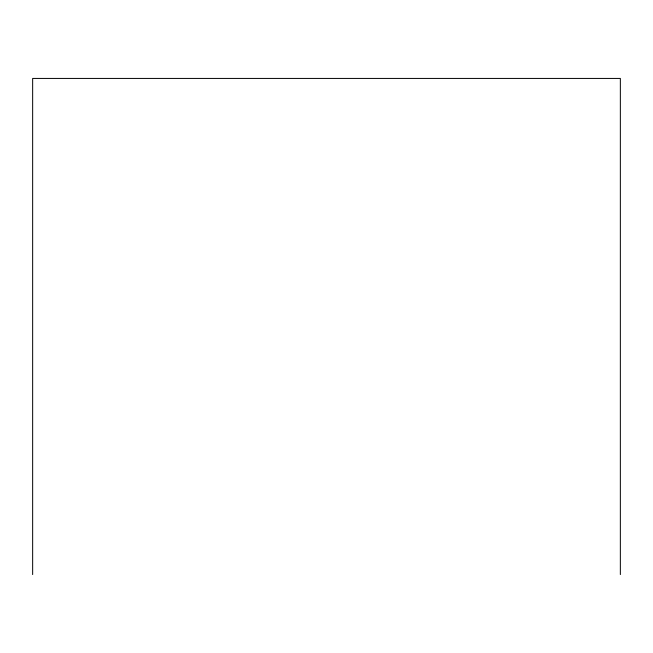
<?xml version="1.0" encoding="UTF-8"?>
<svg xmlns="http://www.w3.org/2000/svg" width="653" height="653" viewBox="0 0 653 653"><rect width="100%" height="100%" fill="white"/><g stroke="black" fill="none" stroke-linecap="round" stroke-linejoin="round"><path stroke-width="0.98" d="M620.35 574.567L620.35 78.433L32.65 78.433L32.65 574.567"/></g></svg>
